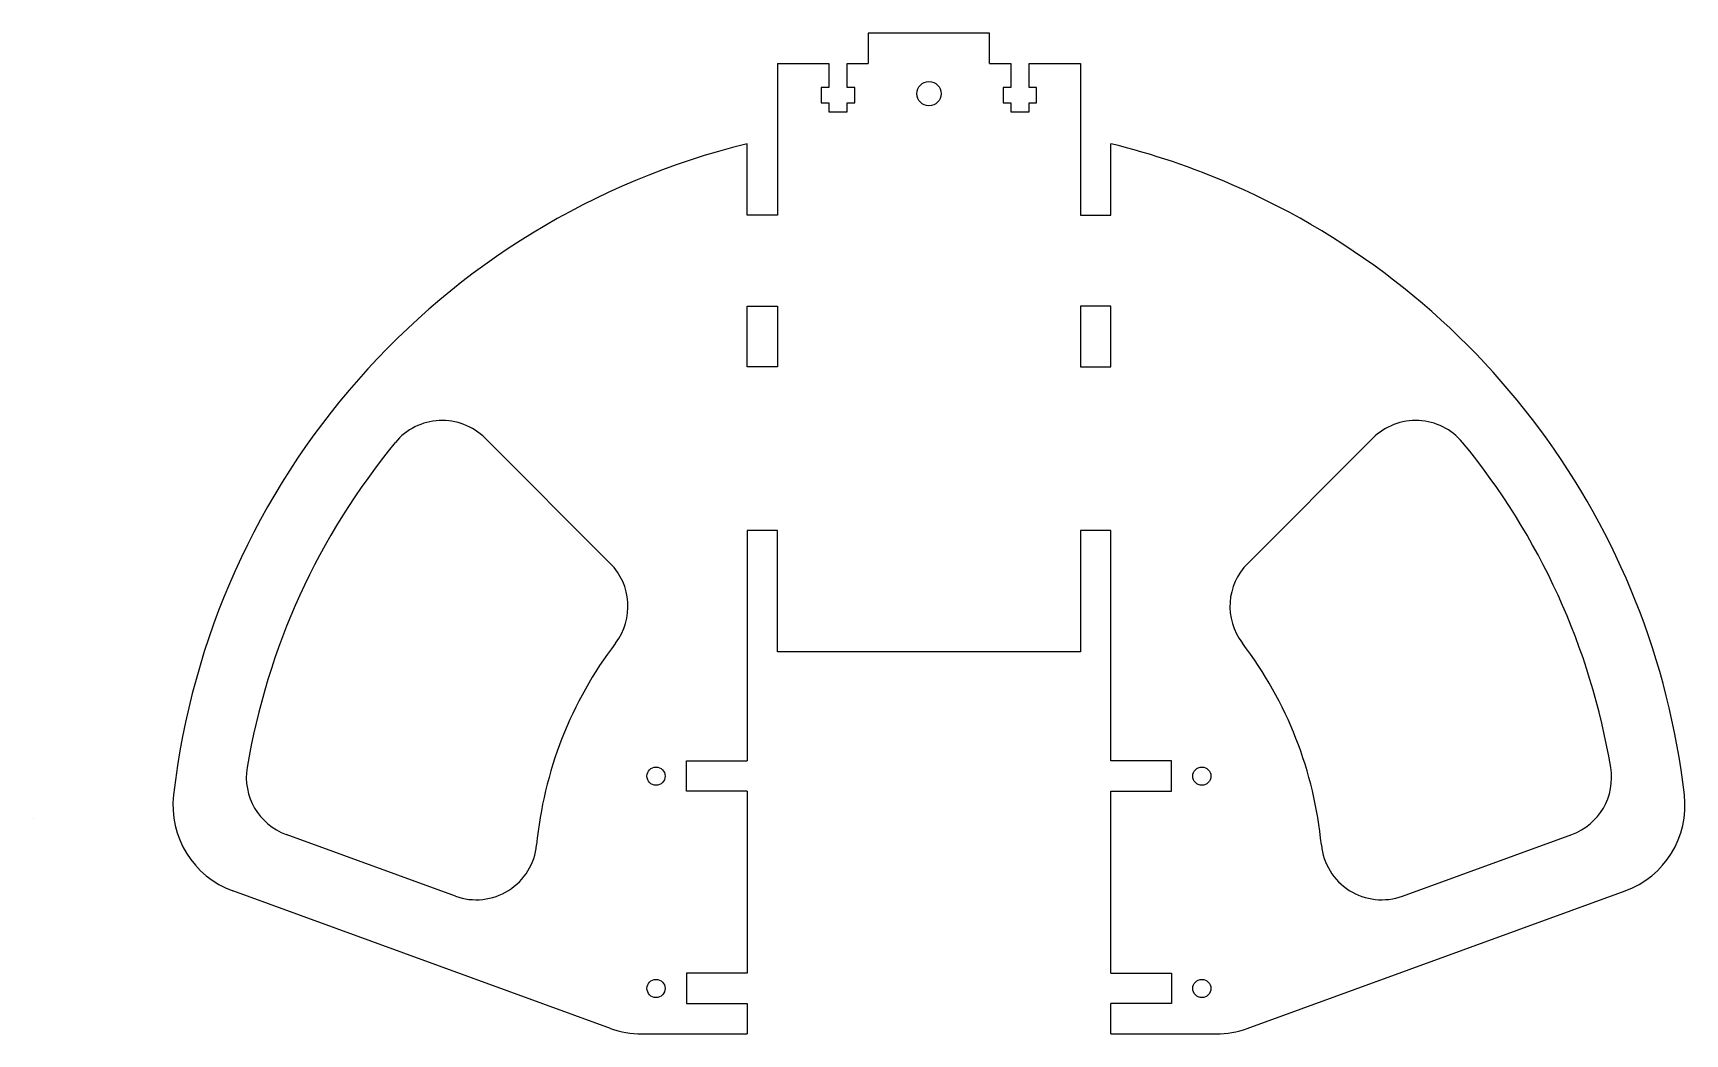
# Model space of a CAD drawing. Header units: inches. Extents: x -148 to 125, y -25 to 140.
import ezdxf

# ---------------------------------------------------------------- set-up
doc = ezdxf.new("R2010")
doc.units = ezdxf.units.IN
doc.header["$MEASUREMENT"] = 0
doc.layers.add('afterthought', color=7, linetype='Continuous')

msp = doc.modelspace()

# ---------------------------------------------------------------- linework, layer by layer
for p, q in [((-25, 135), (-16.5, 135)), ((-16.5, 135), (-16.5, 131)), ((-13.5, 131), (-13.5, 135)), ((-13.5, 135), (-10, 135)), ((10, 135), (13.5, 135)), ((13.5, 135), (13.5, 131)), ((16.5, 131), (16.5, 135)), ((16.5, 135), (25, 135)), ((-16.5, 131), (-17.75, 131)), ((-17.75, 131), (-17.75, 128.5)), ((-12.25, 131), (-13.5, 131)), ((-12.25, 128.5), (-12.25, 131)), ((13.5, 131), (12.25, 131)), ((12.25, 131), (12.25, 128.5)), ((17.75, 131), (16.5, 131)), ((17.75, 128.5), (17.75, 131)), ((-17.75, 128.5), (-16.5, 128.5)), ((-16.5, 128.5), (-16.5, 127)), ((-13.5, 127), (-13.5, 128.5)), ((-13.5, 128.5), (-12.25, 128.5)), ((12.25, 128.5), (13.5, 128.5)), ((13.5, 128.5), (13.5, 127)), ((16.5, 127), (16.5, 128.5)), ((16.5, 128.5), (17.75, 128.5)), ((-16.5, 127), (-13.5, 127)), ((13.5, 127), (16.5, 127)), ((-52.56, 52.56), (-73.21, 73.21)), ((52.56, 52.56), (73.21, 73.21)), ((-147.74, 10.58), (-147.74, 10.58)), ((-78.08, -2.28), (-105.99, 7.88)), ((78.08, -2.28), (105.99, 7.88)), ((-52.49, -24.1), (-114.8, -1.42)), ((52.49, -24.1), (114.8, -1.42)), ((-47.36, -25), (-30, -25)), ((30, -25), (47.36, -25))]:
    msp.add_line(p, q)
for points in [[(10, 135), (10, 140), (-10, 140), (-10, 135)], [(-25, 135), (-25, 110), (-30, 110), (-30, 121.76)], [(25, 135), (25, 110), (30, 110), (30, 121.76)], [(-25, 58), (-30, 58), (-30, 20)], [(25, 58), (25, 38), (-25, 38), (-25, 58)], [(30, 20), (30, 58), (25, 58)], [(-30, 15), (-40, 15), (-40, 20), (-30, 20)], [(30, 15), (40, 15), (40, 20), (30, 20)], [(-30, 15), (-30, -15)], [(30, -15), (30, 15)], [(-30, -15), (-40, -15), (-40, -20), (-30, -20)], [(30, -15), (40, -15), (40, -20), (30, -20)], [(-30, -20), (-30, -25)], [(30, -25), (30, -20)]]:
    msp.add_lwpolyline(points)
for points in [[(-25, 85), (-30, 85), (-30, 95), (-25, 95)], [(25, 85), (30, 85), (30, 95), (25, 95)]]:
    msp.add_lwpolyline(points, close=True)
for centre in [(-45, 17.5), (45, 17.5), (-45, -17.5), (45, -17.5)]:
    msp.add_circle(centre, 1.5)
for centre, radius, start, end in [((0, 0), 125.4, 103.8414, 173.4045), ((0, 0), 125.4, 66.5014, 76.1586), ((0, 0), 125.4, 6.5955, 66.5014), ((-80.28, 66.14), 10, 45, 140.5168), ((80.28, 66.14), 10, 39.4832, 135), ((0, 0), 114.02, 140.5168, 170.4392), ((0, 0), 114.02, 9.5608, 39.4832), ((-59.63, 45.49), 10, 322.6623, 45), ((59.63, 45.49), 10, 135, 217.3377), ((0, 0), 65, 142.6623, 174.5542), ((0, 0), 65, 5.4458, 37.3377), ((-102.57, 17.28), 10, 170.4392, 250), ((102.57, 17.28), 10, 290, 9.5608), ((-109.67, 12.68), 15, 173.4045, 250), ((109.67, 12.68), 15, 290, 6.5955), ((-74.66, 7.12), 10, 250, 354.5542), ((74.66, 7.12), 10, 185.4458, 290), ((-47.36, -10), 15, 250, 270), ((47.36, -10), 15, 270, 290)]:
    msp.add_arc(centre, radius, start, end)
at = {"layer": 'afterthought'}
msp.add_circle((0, 130), 2, dxfattribs=at)

doc.saveas('drawing.dxf')
